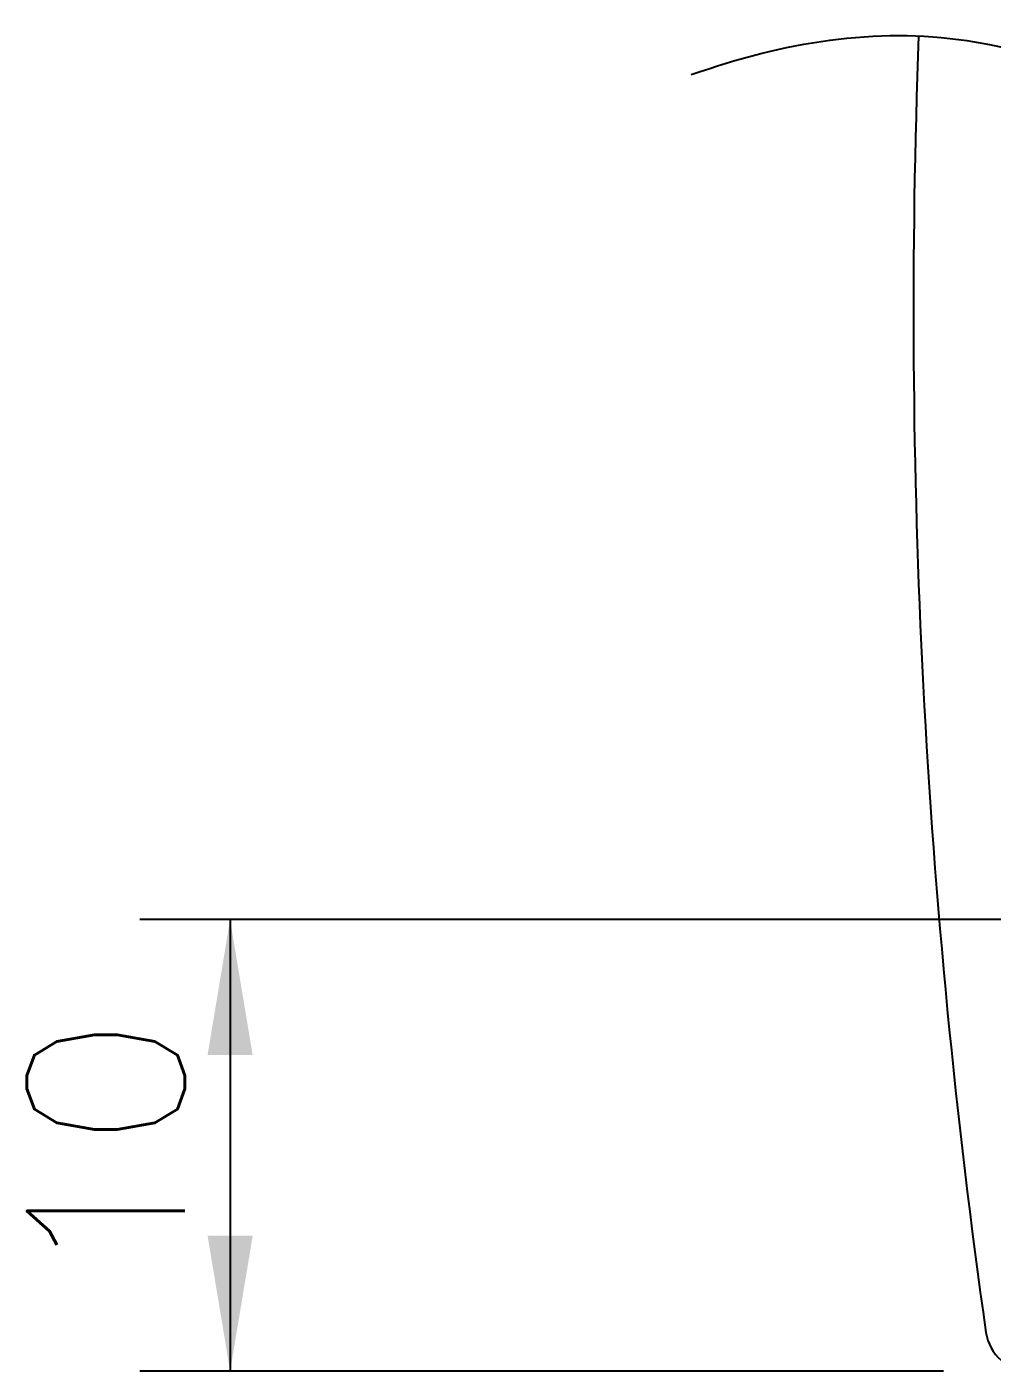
# Model space of a CAD drawing. Extents: x -5628 to -5208, y -2436 to -2139.
# Drawn here: x -5314.07 to -5292.7, y -2254.98 to -2225.2 of the extents above; entities that cross this region are included whole.
import ezdxf

# ---------------------------------------------------------------- set-up
doc = ezdxf.new("R2010")
doc.units = 0
doc.header["$LTSCALE"] = 7
doc.layers.add('DIM', color=2, linetype='CONTINUOUS')
doc.layers.add('DWG', color=7, linetype='CONTINUOUS')
doc.styles.add('GHS', font='ROMANS.shx', dxfattribs={"bigfont": 'GHS.shx'})

msp = doc.modelspace()

# ---------------------------------------------------------------- linework, layer by layer
at = {"layer": 'DIM'}
for p, q in [((-5289.724, -2244.975), (-5311.57, -2244.975)), ((-5309.57, -2244.975), (-5309.57, -2254.975)), ((-5293.777, -2254.975), (-5311.57, -2254.975))]:
    msp.add_line(p, q, dxfattribs=at)
msp.add_open_spline([(-5299.358, -2226.258), (-5297.307, -2225.536), (-5289.905, -2224.319), (-5277.837, -2236.572), (-5267.222, -2231.627), (-5261.977, -2228.277)], degree=3, knots=[10.119329, 10.119329, 10.119329, 10.119329, 16.703727, 34.043904, 50.789434, 50.789434, 50.789434, 50.789434], dxfattribs=at)
for points in [[(-5310.07, -2247.975), (-5309.07, -2247.975), (-5309.57, -2244.975)], [(-5310.07, -2251.975), (-5309.07, -2251.975), (-5309.57, -2254.975)]]:
    msp.add_solid(points, dxfattribs=at)
at = {"layer": 'DWG', "linetype": 'Continuous'}
for centre, radius, start, end in [((-5134.065, -2231.478), 160.375, 177.82879, 188.11493), ((-5291.844, -2253.975), 1, 188.1149, 270)]:
    msp.add_arc(centre, radius, start, end, dxfattribs=at)

# ---------------------------------------------------------------- texts
at = {"layer": 'DIM', "insert": (-5312.32, -2250.076), "char_height": 3.5, "attachment_point": 5, "rotation": 90, "style": 'GHS'}
msp.add_mtext('\\A1;10', dxfattribs=at)

doc.saveas('drawing.dxf')
